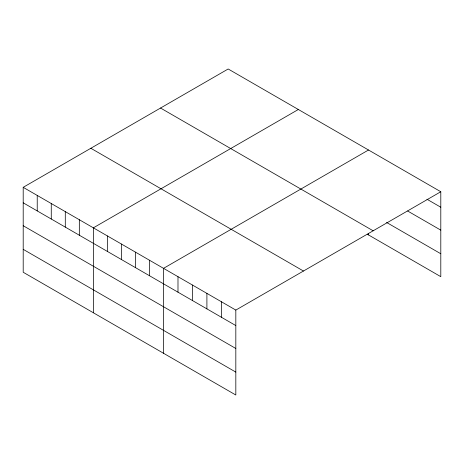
<?xml version="1.0" encoding="UTF-8"?>
<svg xmlns="http://www.w3.org/2000/svg" width="464" height="464" viewBox="0 0 464 464"><rect width="100%" height="100%" fill="white"/><g stroke="black" fill="none" stroke-linecap="round" stroke-linejoin="round"><path stroke-width="0.7" d="M440.8 191.742L235.822 310.08L235.822 395.015L23.2 272.258L23.2 187.328L228.178 68.985L440.8 191.742L440.8 276.672L367.291 234.233M298.34 109.492L93.363 227.836L93.363 312.771M368.509 150.005L163.531 268.343L163.531 353.278M426.944 199.23L440.8 207.228M407.665 211.016L440.8 230.144M386.582 222.453L440.8 253.756M160.532 108.037L373.155 230.794M90.845 148.271L303.468 271.028M23.2 187.328L235.822 310.08M23.2 202.814L235.822 325.571M23.2 225.73L235.822 348.487M23.2 249.342L235.822 372.099M368.509 233.502L368.509 234.935M221.363 301.733L221.363 317.225M206.903 293.387L206.903 308.879M192.45 285.041L192.45 300.527M177.99 276.695L177.99 292.181M149.495 260.246L149.495 275.732M135.465 252.143L135.465 267.629M121.429 244.041L121.429 259.527M107.399 235.938L107.399 251.424M79.332 219.733L79.332 235.225M65.296 211.63L65.296 227.122M51.266 203.528L51.266 219.02M37.23 195.425L37.23 210.917"/></g></svg>
